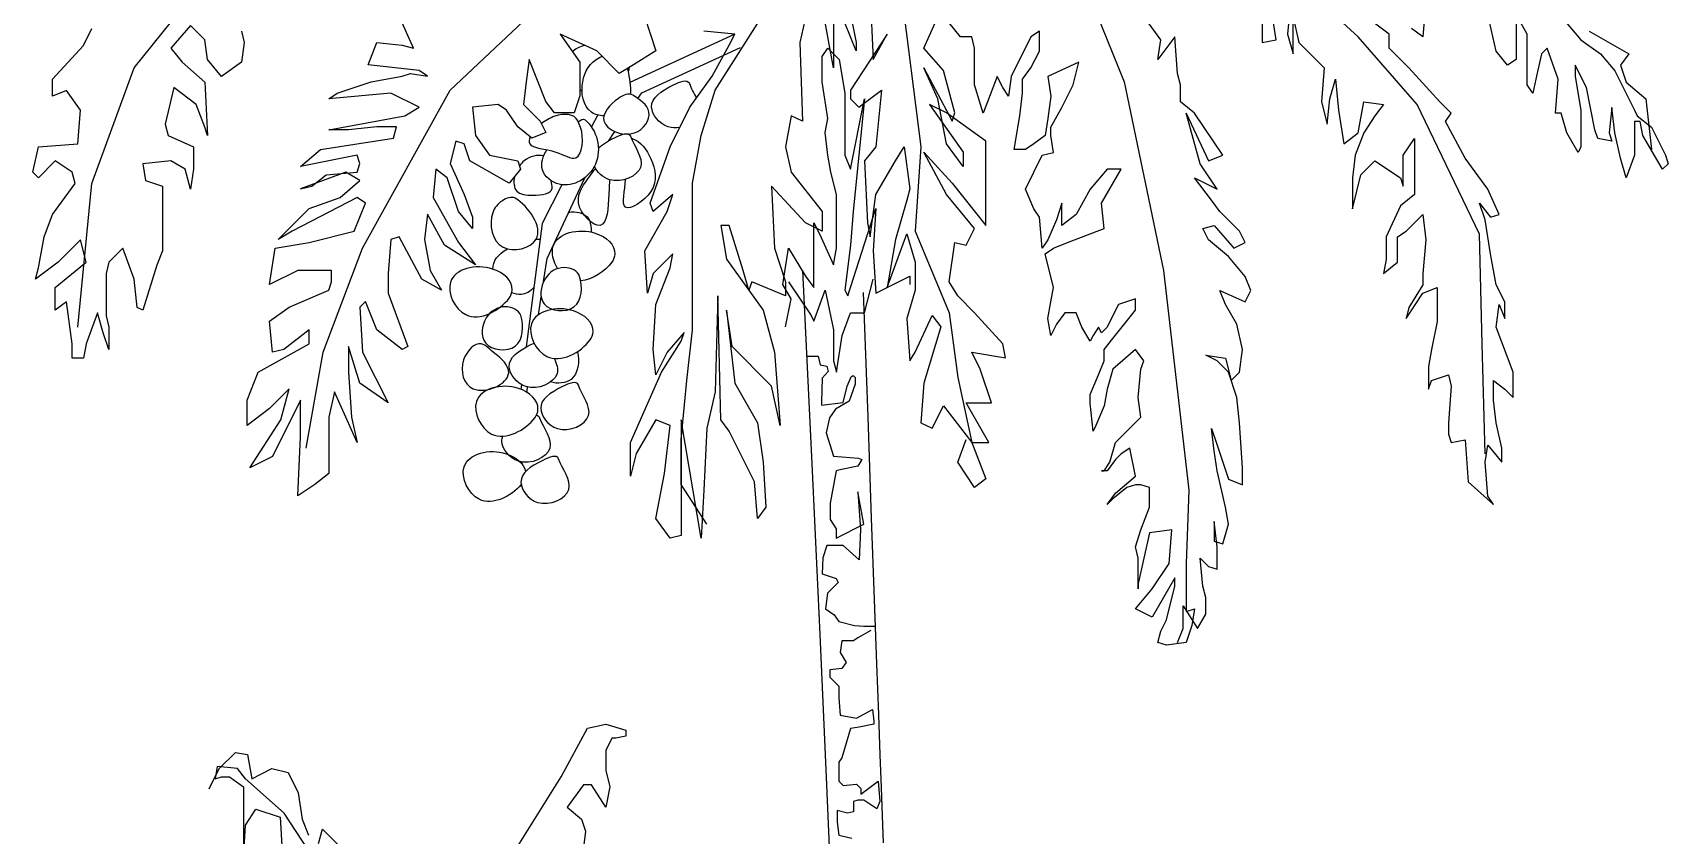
# Model space of a CAD drawing. Header units: metres. Extents: x -109 to 591, y -5 to 592.
# Drawn here: x 474.275 to 476.487, y 9.062 to 10.148 of the extents above; entities that cross this region are included whole.
import ezdxf

# ---------------------------------------------------------------- set-up
doc = ezdxf.new("R2010")
doc.units = ezdxf.units.M
doc.header["$LTSCALE"] = 0.03
doc.layers.add('ARBOLES', color=118, linetype='Continuous')

# ---------------------------------------------------------------- blocks, each defined once
blk = doc.blocks.new('palm1')
at = {"layer": 'ARBOLES', "color": 92}
for points in [[(296.4669, 22.1412), (296.4415, 22.2852), (296.3822, 22.4418), (296.2508, 22.6789), (296.0983, 22.8228)], [(295.9585, 22.7889), (295.9416, 22.7381), (295.9755, 22.717), (295.9967, 22.7043), (296.0306, 22.7381), (296.0856, 22.7635), (296.056, 22.7212), (296.056, 22.7085), (296.056, 22.6704), (296.0644, 22.645), (296.0941, 22.645), (296.1068, 22.6619), (296.1322, 22.7254), (296.1365, 22.6916), (296.1407, 22.6577), (296.1153, 22.6323), (296.1068, 22.6154), (296.128, 22.6069), (296.1492, 22.6238), (296.1661, 22.6492), (296.1788, 22.6577), (296.2169, 22.6535), (296.2127, 22.6111), (296.1915, 22.5815), (296.1492, 22.573), (296.1449, 22.5603), (296.1619, 22.5392), (296.2212, 22.573), (296.2297, 22.5984), (296.2424, 22.6027), (296.2508, 22.5688), (296.2297, 22.5222), (296.2169, 22.4884), (296.2169, 22.4714), (296.2381, 22.4968), (296.2551, 22.5476), (296.272, 22.5603), (296.2763, 22.518), (296.2381, 22.4503), (296.2127, 22.4164), (296.2593, 22.446), (296.2847, 22.4926), (296.289, 22.4545), (296.2805, 22.4079), (296.2635, 22.3783), (296.2932, 22.3952), (296.3271, 22.4587), (296.3398, 22.4545), (296.344, 22.4037), (296.344, 22.3741), (296.3144, 22.2936), (296.3229, 22.2894), (296.361, 22.319), (296.3779, 22.3614), (296.3864, 22.3529), (296.3822, 22.2852), (296.344, 22.209), (296.3864, 22.2386), (296.4033, 22.2936), (296.4033, 22.2555), (296.3991, 22.1878), (296.3906, 22.1497), (296.4245, 22.2259), (296.433, 22.1878), (296.433, 22.1497), (296.433, 22.1031), (296.4542, 22.0862), (296.4796, 22.0693), (296.4754, 22.1582), (296.4754, 22.2132), (296.5177, 22.1285), (296.5516, 22.1116), (296.505, 22.1836), (296.4923, 22.2301), (296.522, 22.2005), (296.5558, 22.1751), (296.5558, 22.2132), (296.5389, 22.2555), (296.4626, 22.2979), (296.4626, 22.319), (296.5008, 22.2894), (296.5177, 22.2852), (296.522, 22.3317), (296.4923, 22.3529), (296.433, 22.3783), (296.4288, 22.391), (296.4288, 22.4079), (296.4796, 22.4079), (296.522, 22.3868), (296.5135, 22.4418), (296.4626, 22.4503), (296.3949, 22.4672), (296.3779, 22.5095), (296.3906, 22.518), (296.4881, 22.4672), (296.5092, 22.4545), (296.4626, 22.5011), (296.416, 22.518), (296.3864, 22.5434), (296.4076, 22.5561), (296.4754, 22.5307), (296.4584, 22.5349), (296.4372, 22.5519), (296.3906, 22.5561), (296.3864, 22.5688), (296.3906, 22.5815), (296.4754, 22.5646), (296.4457, 22.59), (296.3356, 22.6069), (296.3313, 22.6238), (296.361, 22.6238), (296.4033, 22.6196), (296.433, 22.6196), (296.3186, 22.6408), (296.2974, 22.6535), (296.3398, 22.6746), (296.433, 22.6662), (296.4203, 22.6746), (296.3694, 22.6916), (296.3229, 22.7), (296.3101, 22.7043), (296.2847, 22.7), (296.2974, 22.7085), (296.3737, 22.717), (296.361, 22.7508), (296.3229, 22.7466), (296.3059, 22.7424), (296.3229, 22.7805)], [(295.2977, 22.8397), (295.2384, 22.6916), (295.1791, 22.4079), (295.1409, 22.0777), (295.1452, 21.9677), (295.1452, 21.8957), (295.1325, 21.8997), (295.1367, 21.8743), (295.1452, 21.8489), (295.1748, 21.8447), (295.1875, 21.8489), (295.1833, 21.8659), (295.1748, 21.8828), (295.1621, 21.9336), (295.1621, 21.9463), (295.1791, 21.9167), (295.196, 21.887), (295.2214, 21.8997), (295.196, 21.9294), (295.1706, 21.9675), (295.1664, 22.0183), (295.2002, 22.014), (295.2172, 21.9378), (295.2172, 21.9294), (295.2172, 21.9759), (295.2214, 21.9929), (295.213, 22.0183), (295.2002, 22.0521), (295.2002, 22.0691), (295.2002, 22.0818), (295.213, 22.086), (295.2214, 22.086), (295.2341, 22.0818), (295.2553, 22.0648), (295.2638, 22.0564), (295.2511, 22.0733), (295.2214, 22.0987), (295.2299, 22.141), (295.2426, 22.1326), (295.2511, 22.1241), (295.2638, 22.1072), (295.2723, 22.1072), (295.268, 22.1072), (295.2596, 22.1199), (295.2511, 22.1495), (295.213, 22.1876), (295.2172, 22.2172), (295.213, 22.2596), (295.2087, 22.2723), (295.2214, 22.2892), (295.2553, 22.2596), (295.2638, 22.2299), (295.268, 22.2045), (295.2807, 22.1749), (295.285, 22.1664), (295.2892, 22.2088), (295.2892, 22.2215), (295.2765, 22.2511), (295.268, 22.2723), (295.268, 22.2892), (295.2553, 22.3061), (295.2214, 22.3485), (295.2214, 22.3654), (295.2468, 22.357), (295.2596, 22.3316), (295.2638, 22.3231), (295.2723, 22.3146), (295.2765, 22.3231), (295.285, 22.3104), (295.2892, 22.3019), (295.3019, 22.3231), (295.3104, 22.3443), (295.3189, 22.3443), (295.3273, 22.3443), (295.34, 22.3273), (295.3485, 22.3104), (295.3528, 22.3358), (295.3485, 22.3612), (295.3443, 22.3824), (295.357, 22.4332), (295.3443, 22.4416), (295.3231, 22.4501), (295.268, 22.4713), (295.2723, 22.5094), (295.2426, 22.5602), (295.2638, 22.5602), (295.2892, 22.5305), (295.3104, 22.4924), (295.3316, 22.4755), (295.3316, 22.5094), (295.34, 22.484), (295.3528, 22.4543), (295.3612, 22.4416), (295.3655, 22.4882), (295.3739, 22.5009), (295.3866, 22.5305), (295.3612, 22.5813), (295.3443, 22.5856), (295.3485, 22.611), (295.3485, 22.6237), (295.3316, 22.6533), (295.3231, 22.6702), (295.3146, 22.6872), (295.3062, 22.721), (295.3528, 22.6999), (295.3485, 22.6702), (295.3528, 22.6364), (295.357, 22.611), (295.3739, 22.5983), (295.3866, 22.5898), (295.4036, 22.5898), (295.3951, 22.6406), (295.3909, 22.6745), (295.3909, 22.6956), (295.3782, 22.7126), (295.3655, 22.738), (295.3655, 22.7676), (295.3782, 22.7591), (295.4078, 22.6999), (295.4121, 22.6702), (295.4205, 22.6829), (295.429, 22.6999), (295.4502, 22.6448), (295.4629, 22.6872), (295.4629, 22.7422), (295.4671, 22.7591), (295.4841, 22.7591), (295.501, 22.7803)], [(295.1579, 21.8489), (295.1494, 21.8701), (295.1494, 21.904), (295.1282, 21.8701), (295.1155, 21.8913), (295.1155, 21.9167), (295.1198, 21.9336), (295.124, 21.9759), (295.1113, 21.9632), (295.0986, 21.959), (295.0986, 21.9759), (295.0986, 21.9929), (295.1028, 22.031), (295.1028, 22.0013), (295.0901, 21.9971), (295.0816, 22.0267), (295.0859, 22.0521), (295.0986, 22.1072), (295.1028, 22.1368), (295.1071, 22.1707), (295.0986, 22.1453), (295.0816, 22.0945), (295.0605, 22.086), (295.0605, 22.1114), (295.0647, 22.1791), (295.0689, 22.2172), (295.0816, 22.2553), (295.0986, 22.2723), (295.1155, 22.2807), (295.0859, 22.2765), (295.0774, 22.2426), (295.0647, 22.2553), (295.0605, 22.2892), (295.0689, 22.3273), (295.0859, 22.357), (295.0943, 22.3781), (295.0562, 22.3612), (295.0477, 22.3781), (295.0562, 22.3993), (295.0816, 22.4289), (295.1113, 22.4543), (295.1198, 22.4713), (295.1028, 22.4755), (295.0732, 22.4416), (295.0562, 22.4501), (295.0647, 22.467), (295.0943, 22.4967), (295.1071, 22.5136), (295.1325, 22.5475), (295.0986, 22.5305), (295.124, 22.5686), (295.1452, 22.6448), (295.1113, 22.5729), (295.0901, 22.5813), (295.1325, 22.6448), (295.1537, 22.6618), (295.1537, 22.6872), (295.1579, 22.7041), (295.1621, 22.7591), (295.1875, 22.7253), (295.1833, 22.7549), (295.2045, 22.7845)], [(294.6961, 22.1326), (294.7004, 22.2977), (294.7046, 22.4628), (294.7978, 22.6575), (294.8868, 22.7591), (295.0435, 22.9031)], [(295.0308, 22.8353), (295.0308, 22.7507), (295.0096, 22.7549), (295.0181, 22.8057)], [(294.9884, 22.8099), (294.9927, 22.7634), (294.9842, 22.7337), (294.9842, 22.7888), (294.9757, 22.7507), (294.9376, 22.7126), (294.9418, 22.6618), (294.9334, 22.6279), (294.9291, 22.666), (294.9207, 22.6956), (294.9164, 22.6491), (294.908, 22.5983), (294.8868, 22.6152), (294.8783, 22.6618), (294.8486, 22.6575), (294.8614, 22.6406), (294.8783, 22.6152), (294.891, 22.5813), (294.8952, 22.5475), (294.8952, 22.5009), (294.8825, 22.5517), (294.8614, 22.5729), (294.8232, 22.5475), (294.819, 22.5348), (294.819, 22.5813), (294.802, 22.6067), (294.802, 22.5729), (294.802, 22.5221), (294.8232, 22.5051), (294.8444, 22.4586), (294.8444, 22.4247), (294.8486, 22.4035), (294.8275, 22.4205), (294.8275, 22.4586), (294.8148, 22.467), (294.7893, 22.4924), (294.7851, 22.4543), (294.7893, 22.4035), (294.7893, 22.3866), (294.8105, 22.3527), (294.8148, 22.3358), (294.7893, 22.3739), (294.7682, 22.3824), (294.7682, 22.3316), (294.7766, 22.2892), (294.7809, 22.2638), (294.7809, 22.2426), (294.7809, 22.2299), (294.7766, 22.2426), (294.7512, 22.2511), (294.747, 22.2342), (294.7512, 22.1791), (294.7512, 22.1622), (294.747, 22.1495), (294.7258, 22.1537), (294.7216, 22.0902), (294.6834, 22.0564), (294.6919, 22.0691), (294.6961, 22.1199), (294.6919, 22.1453), (294.6707, 22.1199), (294.6707, 22.141), (294.6792, 22.1791), (294.6834, 22.213), (294.6834, 22.2426), (294.6665, 22.2299), (294.6538, 22.2172), (294.6538, 22.2553), (294.6792, 22.3231), (294.675, 22.357), (294.6665, 22.3358), (294.6665, 22.3612), (294.6792, 22.3866), (294.6877, 22.4332), (294.6961, 22.484), (294.7046, 22.5094), (294.6877, 22.4882), (294.675, 22.4924), (294.6919, 22.5305), (294.7258, 22.5771), (294.7554, 22.6321), (294.747, 22.6448), (294.7639, 22.6618), (294.8105, 22.7126), (294.8402, 22.7422), (294.8402, 22.7634), (294.8741, 22.7888)]]:
    blk.add_lwpolyline(points, dxfattribs=at)
at = {"layer": 'ARBOLES', "color": 72}
for points in [[(296.81, 22.3231), (296.7888, 22.539), (296.7253, 22.7126), (296.6236, 22.8396)], [(296.5643, 22.7676), (296.5601, 22.7507), (296.5643, 22.721), (296.594, 22.6999), (296.6151, 22.7253), (296.6194, 22.7549), (296.6406, 22.7761), (296.6702, 22.7422), (296.6533, 22.721), (296.6194, 22.6914), (296.6151, 22.611), (296.6194, 22.6237), (296.6321, 22.6575), (296.666, 22.6829), (296.6787, 22.6279), (296.6745, 22.611), (296.6363, 22.594), (296.6363, 22.5602), (296.6406, 22.5305), (296.649, 22.5602), (296.6702, 22.5729), (296.7126, 22.5686), (296.7083, 22.5432), (296.6829, 22.5348), (296.6829, 22.5221), (296.6829, 22.5009), (296.6829, 22.4543), (296.6829, 22.4374), (296.6914, 22.4162), (296.7126, 22.3485), (296.7211, 22.3527), (296.7253, 22.3951), (296.7422, 22.4416), (296.7634, 22.4205), (296.7676, 22.4035), (296.7676, 22.34), (296.7634, 22.3231), (296.7634, 22.2892), (296.7719, 22.3146), (296.7804, 22.3443), (296.7973, 22.2977), (296.8015, 22.2765), (296.8185, 22.2765), (296.8185, 22.2977), (296.827, 22.3612), (296.8439, 22.3485), (296.8439, 22.3824), (296.7973, 22.4205), (296.8058, 22.4543), (296.8227, 22.4374), (296.8397, 22.4205), (296.8736, 22.3951), (296.8693, 22.412), (296.8608, 22.4586), (296.8481, 22.4924), (296.8142, 22.539), (296.8185, 22.5559), (296.8439, 22.5729), (296.8693, 22.5475), (296.8778, 22.5559), (296.8693, 22.594), (296.81, 22.5983), (296.8058, 22.6491), (296.827, 22.6787), (296.8481, 22.6702), (296.8481, 22.6956), (296.8015, 22.7464), (296.7888, 22.7718)], [(294.6029, 22.8142), (294.5521, 22.7549), (294.5225, 22.7337), (294.5013, 22.7083), (294.4716, 22.6491), (294.4674, 22.6406), (294.4462, 22.6237), (294.4377, 22.6067), (294.425, 22.5813), (294.4208, 22.5686), (294.4293, 22.5602), (294.4589, 22.611), (294.4631, 22.6321), (294.4716, 22.6321), (294.4716, 22.6067), (294.4716, 22.5813), (294.4843, 22.5475), (294.4928, 22.5771), (294.5013, 22.6152), (294.5055, 22.6533), (294.5097, 22.6152), (294.5055, 22.6025), (294.5267, 22.6067), (294.5309, 22.6194), (294.5436, 22.6829), (294.5606, 22.7168), (294.5606, 22.6999), (294.5521, 22.6491), (294.5521, 22.594), (294.5563, 22.5856), (294.5733, 22.6152), (294.5818, 22.6448), (294.5902, 22.6448), (294.586, 22.6956), (294.6029, 22.7422), (294.6114, 22.7337), (294.6199, 22.6956), (294.6241, 22.6745), (294.6326, 22.6872), (294.6326, 22.7634), (294.6495, 22.793), (294.6495, 22.7591), (294.6495, 22.7253), (294.6622, 22.7168), (294.6792, 22.738), (294.6919, 22.793)], [(294.7851, 22.8142), (294.7893, 22.7591), (294.8063, 22.7718)], [(294.5394, 22.7676), (294.4801, 22.7337), (294.4928, 22.7168), (294.4843, 22.6914), (294.4547, 22.666), (294.4462, 22.5898)], [(295.8653, 22.0269), (295.9035, 22.0862), (295.9035, 22.1539), (295.895, 22.2428), (295.8865, 22.319), (295.8865, 22.463), (295.8865, 22.5392), (295.8738, 22.6111), (295.8526, 22.6789), (295.7721, 22.8059)], [(295.6493, 22.7932), (295.6408, 22.7508), (295.6408, 22.7381), (295.6578, 22.7805)], [(295.6747, 22.7805), (295.6747, 22.7127), (295.6917, 22.8059)], [(295.7128, 22.8059), (295.7255, 22.7508), (295.7213, 22.6323), (295.7383, 22.6408), (295.7467, 22.5942), (295.7383, 22.5561), (295.6917, 22.4968), (295.6917, 22.4672), (295.7171, 22.4799), (295.7679, 22.5349), (295.7637, 22.4418), (295.7467, 22.391), (295.7467, 22.3698), (295.7976, 22.391), (295.8018, 22.3783), (295.8103, 22.4079), (295.8315, 22.4757), (295.8442, 22.4757), (295.8357, 22.4249), (295.7806, 22.3487), (295.7637, 22.2852), (295.7552, 22.1751), (295.7679, 22.2344), (295.8272, 22.2936), (295.8315, 22.3233), (295.8357, 22.3487), (295.823, 22.2386), (295.7891, 22.1793), (295.7806, 22.1201), (295.7764, 22.0523), (295.7891, 22.0354), (295.7933, 22.0904), (295.8315, 22.1666), (295.8442, 22.1836), (295.8484, 22.3698), (295.8526, 22.2259), (295.8653, 22.1709), (295.8696, 22.0777), (295.8738, 22.0058), (295.9035, 22.1836), (295.9035, 22.1074), (295.9035, 22.01), (295.9204, 22.0058), (295.9416, 22.0354), (295.9289, 22.1031), (295.9204, 22.1751), (295.9416, 22.1836), (295.9712, 22.1328), (295.9797, 22.0989), (295.9797, 22.1497), (295.9331, 22.2555), (295.9035, 22.3021), (295.8992, 22.3148), (295.9246, 22.2852), (295.9416, 22.2513), (295.9458, 22.2894), (295.9416, 22.3571), (295.9204, 22.4122), (295.9162, 22.4333), (295.9458, 22.4037), (295.9543, 22.3741), (295.9585, 22.4376), (295.9246, 22.4968), (295.9162, 22.5222), (295.9458, 22.4968), (295.9501, 22.5095), (295.9204, 22.5942), (295.8908, 22.6535), (295.8569, 22.7), (295.8315, 22.7466), (295.823, 22.7635), (295.8696, 22.7678)], [(295.573, 22.827), (295.5434, 22.5942), (295.5519, 22.4672), (295.501, 22.3444), (295.4883, 22.2471), (295.4671, 22.1497), (295.4417, 22.1497), (295.4756, 22.209), (295.4629, 22.209), (295.4375, 22.209), (295.4544, 22.2598), (295.4671, 22.2852), (295.4163, 22.2767), (295.4205, 22.2979), (295.4629, 22.3444), (295.4883, 22.3698), (295.501, 22.391), (295.4926, 22.4503), (295.4756, 22.446), (295.4629, 22.4714), (295.5053, 22.5222), (295.5392, 22.5857), (295.4968, 22.5392), (295.446, 22.4757), (295.446, 22.6027), (295.5053, 22.645), (295.5307, 22.6577), (295.4798, 22.5857), (295.4798, 22.5646), (295.5053, 22.5984), (295.518, 22.6662), (295.5392, 22.7127), (295.4968, 22.6323), (295.4926, 22.645), (295.5095, 22.7085), (295.5392, 22.7424), (295.5222, 22.7805)], [(295.6196, 22.8228), (295.6154, 22.7254), (295.5942, 22.7635), (295.6493, 22.6789), (295.6493, 22.6662), (295.6366, 22.6535), (295.6027, 22.6789), (295.6112, 22.5942), (295.6281, 22.573), (295.6239, 22.4799), (295.6196, 22.4587), (295.6112, 22.5222), (295.5815, 22.573), (295.5688, 22.5942), (295.5603, 22.5307), (295.5646, 22.5138), (295.5815, 22.4545), (295.5942, 22.3825), (295.5646, 22.463), (295.5519, 22.4206), (295.5519, 22.3783), (295.5646, 22.336), (295.5603, 22.2725), (295.5519, 22.2852), (295.5264, 22.3402), (295.5137, 22.3233), (295.5392, 22.2386), (295.5434, 22.1793), (295.5264, 22.1709), (295.5095, 22.2047), (295.4671, 22.1497), (295.446, 22.0947), (295.4629, 22.082), (295.4883, 22.1201), (295.4756, 22.1539)]]:
    blk.add_lwpolyline(points, dxfattribs=at)
at = {"layer": 'ARBOLES'}
for points in [[(295.823, 22.7635), (295.9807, 22.6905)], [(295.9687, 22.6667), (295.9628, 22.6751), (295.8143, 22.7433)], [(296.0291, 22.6419), (296.0384, 22.6238)], [(296.013, 22.6027), (296.0032, 22.6169)], [(296.1104, 22.3913), (296.1052, 22.4259), (296.0486, 22.5474)], [(296.0828, 22.537), (296.1127, 22.4786), (296.1363, 22.2931)], [(296.1179, 22.3416), (296.1139, 22.3683)], [(296.1244, 22.2984), (296.1243, 22.2991)], [(296.1435, 22.2364), (296.1444, 22.2294)], [(296.1356, 22.2242), (296.1343, 22.2328)], [(296.1426, 22.1171), (296.1424, 22.12)], [(296.1449, 22.1205), (296.1449, 22.1197)], [(296.1449, 22.0851), (296.1449, 22.0834), (296.1447, 22.0853)]]:
    blk.add_lwpolyline(points, dxfattribs=at)
at = {"layer": 'ARBOLES', "color": 108}
for points in [[(295.7467, 22.3233), (295.7383, 22.3656), (295.751, 22.3868), (295.7425, 22.4418), (295.7171, 22.3995), (295.7044, 22.3825), (295.7044, 22.4587), (295.7044, 22.4799), (295.6959, 22.463), (295.6747, 22.4164), (295.6705, 22.4418), (295.6705, 22.5222), (295.6789, 22.5561), (295.6832, 22.5815), (295.6874, 22.6154), (295.6832, 22.6365), (295.6917, 22.6916), (295.6917, 22.7297), (295.6832, 22.7424), (295.6662, 22.7254), (295.6578, 22.6746), (295.6578, 22.6238), (295.6578, 22.5815), (295.6493, 22.5603), (295.6281, 22.6662), (295.6451, 22.4968), (295.6493, 22.446), (295.6578, 22.3783), (295.6535, 22.3698), (295.6112, 22.5011), (295.6154, 22.4376), (295.6112, 22.3741), (295.5603, 22.3995), (295.5603, 22.3868)], [(295.7425, 22.391), (295.7086, 22.3402), (295.7044, 22.3317), (295.6874, 22.3783), (295.6747, 22.319), (295.6747, 22.2725), (295.6705, 22.2555), (295.662, 22.3106), (295.6493, 22.3444), (295.6281, 22.3444), (295.6154, 22.3952)]]:
    blk.add_lwpolyline(points, dxfattribs=at)
at = {"layer": 'ARBOLES', "color": 33}
for points in [[(295.7213, 22.408), (295.7075, 22.1173), (295.6955, 21.8607), (295.6852, 21.6349), (295.6767, 21.4363)], [(295.6302, 22.3749), (295.6235, 22.1879), (295.618, 22.0356), (295.6136, 21.9135), (295.6101, 21.8167), (295.6072, 21.7405), (295.605, 21.6802), (295.6032, 21.631), (295.6016, 21.5883), (295.6001, 21.548)], [(295.7148, 22.2792), (295.6979, 22.2792), (295.6949, 22.2662), (295.6849, 22.2643), (295.6829, 22.2563), (295.6919, 22.2464), (295.6929, 22.2106), (295.6929, 22.2056), (295.6601, 22.2096), (295.6541, 22.2344), (295.6481, 22.2484), (295.6451, 22.2503), (295.6422, 22.2474), (295.6422, 22.2374), (295.6511, 22.2116), (295.672, 22.1996), (295.681, 22.1867), (295.6859, 22.1639), (295.675, 22.1291), (295.6372, 22.1261), (295.6322, 22.1241), (295.6382, 22.1142), (295.663, 22.1092), (295.671, 22.1072), (295.68, 22.0585), (295.68, 22.0336), (295.671, 22.0197), (295.671, 22.0058), (295.6292, 22.0267), (295.6382, 22.0754), (295.6342, 22.0187), (295.6362, 21.973), (295.6601, 21.9949), (295.6849, 21.9949), (295.6909, 21.976), (295.6919, 21.9521), (295.671, 21.9452), (295.668, 21.9392), (295.6839, 21.9233), (295.6869, 21.8995), (295.674, 21.8905), (295.667, 21.8806), (295.6432, 21.8746), (295.6292, 21.8736), (295.6113, 21.8736)], [(295.6185, 21.867), (295.6383, 21.856), (295.6449, 21.8516), (295.6581, 21.8516), (295.6625, 21.8516), (295.6647, 21.834), (295.6559, 21.8187), (295.6625, 21.8099), (295.6801, 21.8077), (295.6801, 21.7967), (295.6669, 21.7835), (295.6669, 21.7659), (295.6647, 21.7395), (295.6405, 21.7351), (295.6163, 21.7483), (295.6141, 21.7307), (295.6141, 21.7263), (295.6361, 21.7219), (295.6493, 21.7197), (295.6625, 21.6757), (295.6669, 21.6691), (295.6669, 21.6405), (295.6603, 21.634), (295.6405, 21.6361), (295.6339, 21.6296), (295.6339, 21.6208), (295.6075, 21.6405), (295.6053, 21.6098), (295.6097, 21.5988), (295.6295, 21.612), (295.6383, 21.612), (295.6449, 21.6098), (295.6449, 21.5944), (295.6537, 21.5922), (295.6691, 21.5966), (295.6691, 21.579), (295.6669, 21.5592), (295.6471, 21.5548)]]:
    blk.add_lwpolyline(points, dxfattribs=at)
at = {"layer": 'ARBOLES', "color": 104}
blk.add_lwpolyline([(296.1689, 21.5105), (296.0839, 21.6472), (296.0443, 21.7201), (296.017, 21.7262), (295.9866, 21.7171), (295.9866, 21.7079), (296.0018, 21.7049), (296.0079, 21.7049), (296.017, 21.6867), (296.017, 21.6563), (296.0109, 21.632), (296.017, 21.6016), (296.0383, 21.635), (296.0504, 21.635), (296.0747, 21.6016), (296.0535, 21.5834), (296.0474, 21.5652), (296.0504, 21.5409)], dxfattribs=at)
at = {"layer": 'ARBOLES', "color": 126}
for points in [[(296.6127, 21.629), (296.5975, 21.6593), (296.5732, 21.6836), (296.5549, 21.6806), (296.5488, 21.6442), (296.5184, 21.6593), (296.4941, 21.6533), (296.4789, 21.6229), (296.4729, 21.5834), (296.4637, 21.5591)], [(296.4485, 21.547), (296.4425, 21.5682), (296.4151, 21.5409)], [(296.4546, 21.5227), (296.5002, 21.5925), (296.558, 21.6442), (296.5701, 21.6593), (296.6005, 21.6624), (296.6035, 21.6442), (296.5944, 21.6472), (296.5823, 21.6472), (296.561, 21.632), (296.561, 21.5956), (296.561, 21.5227), (296.558, 21.5743), (296.5428, 21.5986), (296.5063, 21.5865), (296.5033, 21.5348)]]:
    blk.add_lwpolyline(points, dxfattribs=at)
at = {"layer": 'ARBOLES', "color": 104}
for points, knots in [([(296.0197, 22.6404), (296.0265, 22.6407), (296.0502, 22.6472), (296.0575, 22.6935), (296.0401, 22.7217), (296.0236, 22.7294), (296.0223, 22.7299)], [0.0893167, 0.0893167, 0.0893167, 0.0893167, 0.1079303, 0.1556989, 0.1999244, 0.2037073, 0.2037073, 0.2037073, 0.2037073]), ([(295.9845, 22.7116), (295.9843, 22.7106), (295.9841, 22.7097), (295.9839, 22.7088), (295.9816, 22.6979), (295.9791, 22.6848), (295.98, 22.6731)], [0.25320737, 0.25320737, 0.25320737, 0.25320737, 0.25597691, 0.25597691, 0.25597691, 0.28938797, 0.28938797, 0.28938797, 0.28938797]), ([(296.1306, 22.609), (296.1324, 22.6049), (296.1337, 22.5912), (296.0939, 22.5917), (296.0531, 22.5639), (296.049, 22.6139), (296.0576, 22.6298), (296.0591, 22.6331), (296.0639, 22.6438), (296.0868, 22.6454), (296.1076, 22.6334), (296.1135, 22.6288)], [0.0758218, 0.0758218, 0.0758218, 0.0758218, 0.0909654, 0.1322765, 0.163188, 0.2095062, 0.2203612, 0.2203612, 0.2203612, 0.2555869, 0.2728532, 0.2728532, 0.2728532, 0.2728532])]:
    blk.add_open_spline(points, degree=3, knots=knots, dxfattribs=at)
at = {"layer": 'ARBOLES', "color": 92}
for points in [[(296.0672, 22.7372), (296.0625, 22.7415), (296.0562, 22.7447), (296.0491, 22.7467)], [(295.9819, 22.7131), (295.9821, 22.711), (295.9827, 22.7089), (295.9835, 22.7069)], [(296.0526, 22.6777), (296.0537, 22.6783), (296.0549, 22.679), (296.056, 22.6798)]]:
    blk.add_open_spline(points, degree=3, dxfattribs=at)
for points, knots in [([(295.9061, 22.6228), (295.9118, 22.6219), (295.9332, 22.6228), (295.9602, 22.6596), (295.9272, 22.6826), (295.8942, 22.6967), (295.8914, 22.6891), (295.8889, 22.682), (295.8844, 22.6745), (295.8809, 22.6671)], [0.0841148, 0.0841148, 0.0841148, 0.0841148, 0.0989275, 0.1383661, 0.1845461, 0.2085991, 0.2085991, 0.2085991, 0.2313288, 0.2313288, 0.2313288, 0.2313288]), ([(296.0583, 22.6313), (296.0547, 22.6346), (296.0512, 22.6367), (296.0481, 22.6343), (296.0302, 22.6204), (296.0154, 22.5634), (296.0782, 22.5246), (296.119, 22.5568), (296.1113, 22.5802), (296.1053, 22.5895)], [0.2552211, 0.2552211, 0.2552211, 0.2552211, 0.2669469, 0.2669469, 0.2669469, 0.335188, 0.3973759, 0.4307845, 0.4613566, 0.4613566, 0.4613566, 0.4613566]), ([(295.9785, 22.6066), (295.9782, 22.6066), (295.9778, 22.6065), (295.9774, 22.6064), (295.9642, 22.6025), (295.9448, 22.5743), (295.9355, 22.5276), (296.0002, 22.4849), (295.9879, 22.529), (295.9873, 22.545)], [0.2415713, 0.2415713, 0.2415713, 0.2415713, 0.2426918, 0.2426918, 0.2426918, 0.2842813, 0.3332464, 0.3782505, 0.4202868, 0.4202868, 0.4202868, 0.4202868]), ([(296.11, 22.5805), (296.1197, 22.5824), (296.1346, 22.5792), (296.1445, 22.5682), (296.1466, 22.5652)], [0.01459037, 0.01459037, 0.01459037, 0.01459037, 0.04252685, 0.05156097, 0.05156097, 0.05156097, 0.05156097]), ([(296.1538, 22.5493), (296.1559, 22.5406), (296.1544, 22.5232), (296.1257, 22.5197), (296.0929, 22.5239), (296.0984, 22.5391), (296.099, 22.543)], [0.0663066, 0.0663066, 0.0663066, 0.0663066, 0.08970241, 0.11456439, 0.14580135, 0.15684259, 0.15684259, 0.15684259, 0.15684259]), ([(296.0943, 22.2757), (296.0906, 22.2678), (296.0829, 22.2439), (296.1376, 22.2194), (296.1742, 22.2693), (296.1472, 22.2881), (296.126, 22.2983), (296.1243, 22.2991)], [0.0238737, 0.0238737, 0.0238737, 0.0238737, 0.048176, 0.0989275, 0.1383661, 0.1845461, 0.1885828, 0.1885828, 0.1885828, 0.1885828]), ([(296.1212, 22.1904), (296.1189, 22.1901), (296.1172, 22.1889), (296.1164, 22.1865), (296.1109, 22.1714), (296.0824, 22.1367), (296.1485, 22.1071), (296.1751, 22.1433), (296.1726, 22.1567), (296.1717, 22.159)], [0.201014, 0.201014, 0.201014, 0.201014, 0.2085991, 0.2085991, 0.2085991, 0.2567751, 0.3075265, 0.3469652, 0.3556622, 0.3556622, 0.3556622, 0.3556622]), ([(296.1439, 22.0863), (296.1586, 22.0687), (296.2094, 22.0423), (296.2491, 22.1267), (296.1736, 22.1454), (296.1394, 22.1178), (296.1375, 22.1057)], [0.0036388, 0.0036388, 0.0036388, 0.0036388, 0.0699595, 0.1240003, 0.1901202, 0.2285967, 0.2285967, 0.2285967, 0.2285967])]:
    blk.add_open_spline(points, degree=3, knots=knots, dxfattribs=at)
for points, start_tangent, end_tangent in [([(295.9762, 22.6716), (295.952, 22.6463), (295.9737, 22.6149), (296.0197, 22.633), (295.9979, 22.6668), (295.9762, 22.6716)], (-0.841341, -0.540504), (-0.841341, -0.540504)), ([(296.1446, 22.3403), (296.153, 22.2944), (296.1977, 22.2993), (296.1965, 22.3367), (296.1675, 22.3536), (296.1446, 22.3403)], (-0.302761, -0.953066), (-0.302761, -0.953066)), ([(296.1231, 22.1872), (296.1884, 22.1622), (296.2113, 22.2112), (296.1482, 22.2308), (296.1188, 22.1992), (296.1231, 22.1872)], (0.593454, -0.804868), (0.593454, -0.804868))]:
    blk.add_spline(points, degree=3, dxfattribs=dict(at, start_tangent=start_tangent, end_tangent=end_tangent))
at = {"layer": 'ARBOLES', "color": 108}
for points, knots in [([(296.0281, 22.5921), (296.0222, 22.5977), (296.0051, 22.6077), (295.9825, 22.6173), (295.9797, 22.6098), (295.9743, 22.5947), (295.9458, 22.56), (296.0066, 22.5327), (296.0299, 22.5561), (296.0339, 22.5649)], [0.1603922, 0.1603922, 0.1603922, 0.1603922, 0.1845461, 0.2085991, 0.2085991, 0.2085991, 0.2567751, 0.3075265, 0.3359743, 0.3359743, 0.3359743, 0.3359743]), ([(296.0111, 22.5444), (296.0117, 22.5378), (296.0126, 22.5132), (296.0158, 22.4539), (296.0732, 22.5105), (296.0438, 22.5447), (296.0361, 22.5572), (296.032, 22.5613)], [0.0352112, 0.0352112, 0.0352112, 0.0352112, 0.0550986, 0.1036776, 0.1508346, 0.1940577, 0.2106646, 0.2106646, 0.2106646, 0.2106646]), ([(296.0729, 22.4953), (296.0702, 22.496), (296.0581, 22.4975), (296.0442, 22.4914), (296.0415, 22.483), (296.0399, 22.4778), (296.0389, 22.4719), (296.0388, 22.4659)], [0.15461761, 0.15461761, 0.15461761, 0.15461761, 0.16263517, 0.18915688, 0.18915688, 0.18915688, 0.2053719, 0.2053719, 0.2053719, 0.2053719]), ([(296.0893, 22.411), (296.096, 22.4215), (296.1053, 22.4607), (296.0375, 22.4774), (295.9983, 22.4433), (296.0052, 22.4241), (296.0077, 22.4207), (296.0178, 22.4069), (296.0368, 22.3942), (296.0546, 22.3926)], [0.090791, 0.090791, 0.090791, 0.090791, 0.1240003, 0.1901202, 0.233248, 0.245985, 0.245985, 0.245985, 0.2974051, 0.2974051, 0.2974051, 0.2974051]), ([(296.1249, 22.3826), (296.1304, 22.3766), (296.1411, 22.3699), (296.1535, 22.3727), (296.1583, 22.3747)], [0.04140156, 0.04140156, 0.04140156, 0.04140156, 0.0636412, 0.07790752, 0.07790752, 0.07790752, 0.07790752]), ([(296.0595, 22.2861), (296.0562, 22.2716), (296.0587, 22.2401), (296.0895, 22.2374), (296.0999, 22.2405)], [0.19340377, 0.19340377, 0.19340377, 0.19340377, 0.23581237, 0.26499579, 0.26499579, 0.26499579, 0.26499579])]:
    blk.add_open_spline(points, degree=3, knots=knots, dxfattribs=at)
for points, start_tangent, end_tangent in [([(296.153, 22.5166), (296.1216, 22.4551), (296.1711, 22.443), (296.1868, 22.4949), (296.1723, 22.513), (296.153, 22.5166)], (-0.857914, -0.513793), (-0.857914, -0.513793)), ([(296.162, 22.3667), (296.2273, 22.3417), (296.2502, 22.3907), (296.187, 22.4103), (296.1576, 22.3787), (296.162, 22.3667)], (0.593454, -0.804868), (0.593454, -0.804868)), ([(296.0404, 22.3038), (296.1057, 22.2788), (296.1286, 22.3278), (296.0654, 22.3473), (296.036, 22.3158), (296.0404, 22.3038)], (0.593454, -0.804868), (0.593454, -0.804868)), ([(296.0581, 22.2358), (296.0428, 22.1901), (296.0896, 22.1705), (296.1147, 22.201), (296.082, 22.2336), (296.0581, 22.2358)], (-0.339464, -0.940619), (-0.339464, -0.940619))]:
    blk.add_spline(points, degree=3, dxfattribs=dict(at, start_tangent=start_tangent, end_tangent=end_tangent))
for points in [[(296.0961, 22.4439), (296.0962, 22.4442), (296.0964, 22.4444), (296.0965, 22.4446)], [(296.1215, 22.4553), (296.1194, 22.4554), (296.1174, 22.4553), (296.1157, 22.4549)], [(296.1865, 22.4101), (296.1872, 22.4222), (296.1781, 22.4326), (296.1648, 22.4406)]]:
    blk.add_open_spline(points, degree=3, dxfattribs=at)
at = {"layer": 'ARBOLES', "color": 104}
for points, start_tangent, end_tangent in [([(296.0562, 22.3992), (296.0647, 22.3533), (296.1094, 22.3581), (296.1082, 22.3955), (296.0792, 22.4124), (296.0562, 22.3992)], (-0.302761, -0.953066), (-0.302761, -0.953066)), ([(296.1834, 22.2833), (296.1628, 22.2543), (296.216, 22.2302), (296.2305, 22.2737), (296.2039, 22.2978), (296.1834, 22.2833)], (-0.819411, -0.573207), (-0.819411, -0.573207))]:
    blk.add_spline(points, degree=3, dxfattribs=dict(at, start_tangent=start_tangent, end_tangent=end_tangent))
at = {"layer": 'ARBOLES', "color": 33, "start_tangent": (-0.339464, -0.940619), "end_tangent": (-0.339464, -0.940619)}
blk.add_spline([(296.0877, 22.1248), (296.0725, 22.0791), (296.1193, 22.0595), (296.1443, 22.09), (296.1117, 22.1226), (296.0877, 22.1248)], degree=3, dxfattribs=at)

msp = doc.modelspace()

# ---------------------------------------------------------------- block references
at = {"layer": 'ARBOLES', "color": 35, "xscale": -0.9000000000000004, "yscale": 0.9, "zscale": 0.9}
msp.add_blockref('palm1', (741.4654, -10.3413), dxfattribs=at)

doc.saveas('drawing.dxf')
